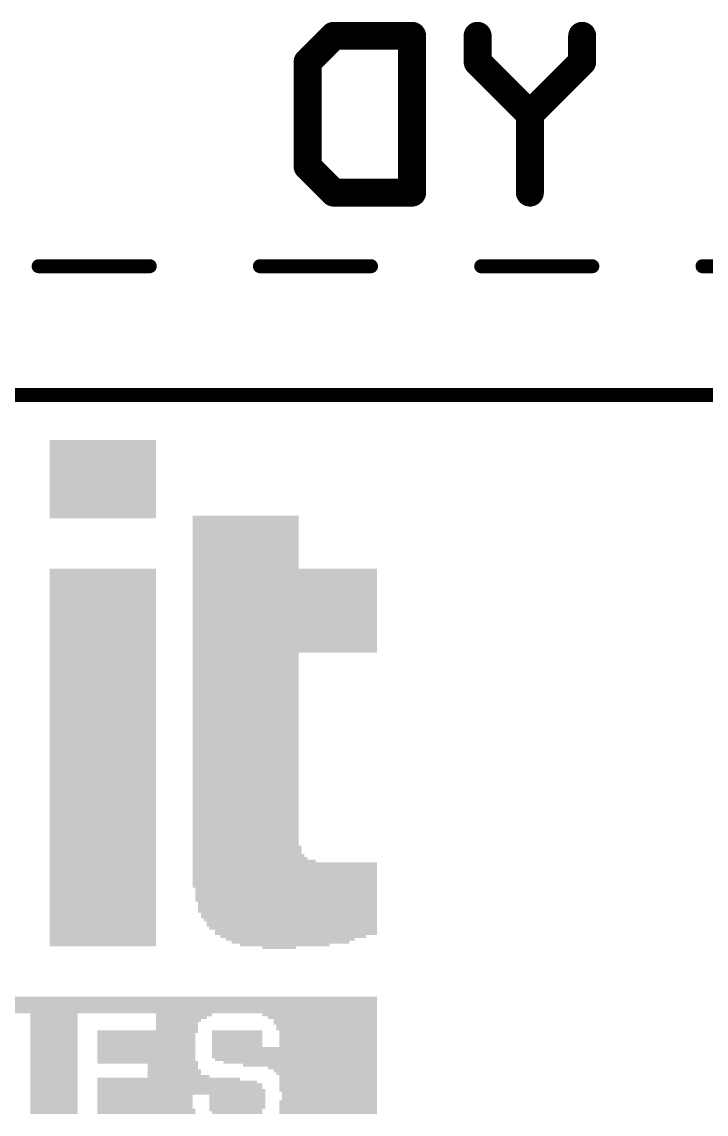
# Model space of a CAD drawing. Extents: x -0.1 to 56.3, y -0.6 to 85.1.
# Drawn here: x 27.44 to 33.66, y 9.13 to 19.05 of the extents above; entities that cross this region are included whole.
import ezdxf

# ---------------------------------------------------------------- set-up
doc = ezdxf.new("R2010")
doc.units = 0
doc.layers.add('21', color=40, linetype='CONTINUOUS')
doc.layers.add('52', color=253, linetype='CONTINUOUS')

# ---------------------------------------------------------------- blocks, each defined once
blk = doc.blocks.new('RECT')
blk.add_solid([(-0.5, -0.5), (0.5, -0.5), (-0.5, 0.5), (0.5, 0.5)])

msp = doc.modelspace()

# ---------------------------------------------------------------- linework, layer by layer
at = {"layer": '52'}
for points, const_width in [([(30.0389, 18.6871), (30.2762, 18.9244)], 0.254), ([(30.2762, 18.9244), (30.988, 18.9244)], 0.254), ([(30.988, 18.9244), (30.988, 17.5008)], 0.254), ([(31.5825, 18.6871), (31.5825, 18.9244)], 0.254), ([(32.5316, 18.9244), (32.5316, 18.6871)], 0.254), ([(30.0389, 17.7381), (30.0389, 18.6871)], 0.254), ([(32.0571, 18.2126), (31.5825, 18.6871)], 0.254), ([(32.5316, 18.6871), (32.0571, 18.2126)], 0.254), ([(32.0571, 18.2126), (32.0571, 17.5008)], 0.254), ([(30.2762, 17.5008), (30.0389, 17.7381)], 0.254), ([(30.988, 17.5008), (30.2762, 17.5008)], 0.254), ([(27.5968, 16.832), (28.6059, 16.832)], 0.127), ([(29.6059, 16.832), (30.615, 16.832)], 0.127), ([(31.615, 16.832), (32.6241, 16.832)], 0.127), ([(33.6241, 16.832), (34.6332, 16.832)], 0.127), ([(8.515, 15.662), (53.715, 15.662)], 0.127)]:
    msp.add_lwpolyline(points, dxfattribs=dict(at, const_width=const_width))
for points, const_width in [([(30.2762, 18.9879, 1), (30.2762, 18.8609)], 0.127), ([(30.3211, 18.8795, 1), (30.2313, 18.9693)], 0.127), ([(31.0515, 18.9244, 1), (30.9245, 18.9244)], 0.127), ([(30.988, 18.8609, 1), (30.988, 18.9879)], 0.127), ([(31.646, 18.9244, 1), (31.519, 18.9244)], 0.127), ([(32.5951, 18.9244, 1), (32.4681, 18.9244)], 0.127), ([(30.1024, 18.6871, 1), (29.9754, 18.6871)], 0.127), ([(29.994, 18.732, 1), (30.0838, 18.6422)], 0.127), ([(31.6274, 18.732, 1), (31.5376, 18.6422)], 0.127), ([(31.519, 18.6871, 1), (31.646, 18.6871)], 0.127), ([(32.4681, 18.6871, 1), (32.5951, 18.6871)], 0.127), ([(32.5765, 18.6422, 1), (32.4867, 18.732)], 0.127), ([(32.1206, 18.2126, 1), (31.9936, 18.2126)], 0.127), ([(32.0122, 18.2575, 1), (32.102, 18.1677)], 0.127), ([(32.0122, 18.1677, 1), (32.102, 18.2575)], 0.127), ([(30.0838, 17.783, 1), (29.994, 17.6932)], 0.127), ([(29.9754, 17.7381, 1), (30.1024, 17.7381)], 0.127), ([(30.2762, 17.5643, 1), (30.2762, 17.4373)], 0.127), ([(30.2313, 17.4559, 1), (30.3211, 17.5457)], 0.127), ([(30.9245, 17.5008, 1), (31.0515, 17.5008)], 0.127), ([(30.988, 17.4373, 1), (30.988, 17.5643)], 0.127), ([(31.9936, 17.5008, 1), (32.1206, 17.5008)], 0.127), ([(27.5968, 16.8637, 1), (27.5968, 16.8003)], 0.0635), ([(28.6059, 16.8003, 1), (28.6059, 16.8637)], 0.0635), ([(29.6059, 16.8637, 1), (29.6059, 16.8003)], 0.0635), ([(30.615, 16.8003, 1), (30.615, 16.8637)], 0.0635), ([(31.615, 16.8637, 1), (31.615, 16.8003)], 0.0635), ([(32.6241, 16.8003, 1), (32.6241, 16.8637)], 0.0635), ([(33.6241, 16.8637, 1), (33.6241, 16.8003)], 0.0635)]:
    msp.add_lwpolyline(points, format="xyb", dxfattribs=dict(at, const_width=const_width))

# ---------------------------------------------------------------- block references
at = {"layer": '21', "yscale": 0.0254}
for p, xscale in [((28.1813, 15.24), 0.9652), ((28.1813, 15.2146), 0.9652), ((28.1813, 15.1892), 0.9652), ((28.1813, 15.1638), 0.9652), ((28.1813, 15.1384), 0.9652), ((28.1813, 15.113), 0.9652), ((28.1813, 15.0876), 0.9652), ((28.1813, 15.0622), 0.9652), ((28.1813, 15.0368), 0.9652), ((28.1813, 15.0114), 0.9652), ((28.1813, 14.986), 0.9652), ((28.1813, 14.9606), 0.9652), ((28.1813, 14.9352), 0.9652), ((28.1813, 14.9098), 0.9652), ((28.1813, 14.8844), 0.9652), ((28.1813, 14.859), 0.9652), ((28.1813, 14.8336), 0.9652), ((28.1813, 14.8082), 0.9652), ((28.1813, 14.7828), 0.9652), ((28.1813, 14.7574), 0.9652), ((28.1813, 14.732), 0.9652), ((28.1813, 14.7066), 0.9652), ((28.1813, 14.6812), 0.9652), ((28.1813, 14.6558), 0.9652), ((28.1813, 14.6304), 0.9652), ((28.1813, 14.605), 0.9652), ((28.1813, 14.5796), 0.9652), ((28.1813, 14.5542), 0.9652), ((29.4767, 14.5542), 0.9652), ((29.4767, 14.5288), 0.9652), ((29.4767, 14.5034), 0.9652), ((29.4767, 14.478), 0.9652), ((29.4767, 14.4526), 0.9652), ((29.4767, 14.4272), 0.9652), ((29.4767, 14.4018), 0.9652), ((29.4767, 14.3764), 0.9652), ((29.4767, 14.351), 0.9652), ((29.4767, 14.3256), 0.9652), ((29.4767, 14.3002), 0.9652), ((29.4767, 14.2748), 0.9652), ((29.4767, 14.2494), 0.9652), ((29.4767, 14.224), 0.9652), ((29.4767, 14.1986), 0.9652), ((29.4767, 14.1732), 0.9652), ((29.4767, 14.1478), 0.9652), ((29.4767, 14.1224), 0.9652), ((29.4767, 14.097), 0.9652), ((28.1813, 14.0716), 0.9652), ((28.1813, 14.0462), 0.9652), ((28.1813, 14.0208), 0.9652), ((28.1813, 13.9954), 0.9652), ((29.8323, 14.0716), 1.6764), ((29.8323, 14.0462), 1.6764), ((29.8323, 14.0208), 1.6764), ((29.8323, 13.9954), 1.6764), ((28.1813, 13.97), 0.9652), ((28.1813, 13.9446), 0.9652), ((28.1813, 13.9192), 0.9652), ((28.1813, 13.8938), 0.9652), ((29.8323, 13.97), 1.6764), ((29.8323, 13.9446), 1.6764), ((29.8323, 13.9192), 1.6764), ((29.8323, 13.8938), 1.6764), ((28.1813, 13.8684), 0.9652), ((28.1813, 13.843), 0.9652), ((28.1813, 13.8176), 0.9652), ((28.1813, 13.7922), 0.9652), ((29.8323, 13.8684), 1.6764), ((29.8323, 13.843), 1.6764), ((29.8323, 13.8176), 1.6764), ((29.8323, 13.7922), 1.6764), ((28.1813, 13.7668), 0.9652), ((28.1813, 13.7414), 0.9652), ((28.1813, 13.716), 0.9652), ((28.1813, 13.6906), 0.9652), ((29.8323, 13.7668), 1.6764), ((29.8323, 13.7414), 1.6764), ((29.8323, 13.716), 1.6764), ((29.8323, 13.6906), 1.6764), ((28.1813, 13.6652), 0.9652), ((28.1813, 13.6398), 0.9652), ((28.1813, 13.6144), 0.9652), ((28.1813, 13.589), 0.9652), ((29.8323, 13.6652), 1.6764), ((29.8323, 13.6398), 1.6764), ((29.8323, 13.6144), 1.6764), ((29.8323, 13.589), 1.6764), ((28.1813, 13.5636), 0.9652), ((28.1813, 13.5382), 0.9652), ((28.1813, 13.5128), 0.9652), ((28.1813, 13.4874), 0.9652), ((29.8323, 13.5636), 1.6764), ((29.8323, 13.5382), 1.6764), ((29.8323, 13.5128), 1.6764), ((29.8323, 13.4874), 1.6764), ((28.1813, 13.462), 0.9652), ((28.1813, 13.4366), 0.9652), ((28.1813, 13.4112), 0.9652), ((28.1813, 13.3858), 0.9652), ((29.8323, 13.462), 1.6764), ((29.8323, 13.4366), 1.6764), ((29.8323, 13.4112), 1.6764), ((29.8323, 13.3858), 1.6764), ((28.1813, 13.3604), 0.9652), ((28.1813, 13.335), 0.9652), ((28.1813, 13.3096), 0.9652), ((28.1813, 13.2842), 0.9652), ((29.8323, 13.3604), 1.6764), ((29.8323, 13.335), 1.6764), ((29.4767, 13.3096), 0.9652), ((29.4767, 13.2842), 0.9652), ((28.1813, 13.2588), 0.9652), ((28.1813, 13.2334), 0.9652), ((28.1813, 13.208), 0.9652), ((28.1813, 13.1826), 0.9652), ((29.4767, 13.2588), 0.9652), ((29.4767, 13.2334), 0.9652), ((29.4767, 13.208), 0.9652), ((29.4767, 13.1826), 0.9652), ((28.1813, 13.1572), 0.9652), ((28.1813, 13.1318), 0.9652), ((28.1813, 13.1064), 0.9652), ((29.4767, 13.1572), 0.9652), ((29.4767, 13.1318), 0.9652), ((29.4767, 13.1064), 0.9652), ((28.1813, 13.081), 0.9652), ((28.1813, 13.0556), 0.9652), ((28.1813, 13.0302), 0.9652), ((28.1813, 13.0048), 0.9652), ((29.4767, 13.081), 0.9652), ((29.4767, 13.0556), 0.9652), ((29.4767, 13.0302), 0.9652), ((29.4767, 13.0048), 0.9652), ((28.1813, 12.9794), 0.9652), ((28.1813, 12.954), 0.9652), ((28.1813, 12.9286), 0.9652), ((28.1813, 12.9032), 0.9652), ((29.4767, 12.9794), 0.9652), ((29.4767, 12.954), 0.9652), ((29.4767, 12.9286), 0.9652), ((29.4767, 12.9032), 0.9652), ((28.1813, 12.8778), 0.9652), ((28.1813, 12.8524), 0.9652), ((28.1813, 12.827), 0.9652), ((28.1813, 12.8016), 0.9652), ((29.4767, 12.8778), 0.9652), ((29.4767, 12.8524), 0.9652), ((29.4767, 12.827), 0.9652), ((29.4767, 12.8016), 0.9652), ((28.1813, 12.7762), 0.9652), ((28.1813, 12.7508), 0.9652), ((28.1813, 12.7254), 0.9652), ((28.1813, 12.7), 0.9652), ((29.4767, 12.7762), 0.9652), ((29.4767, 12.7508), 0.9652), ((29.4767, 12.7254), 0.9652), ((29.4767, 12.7), 0.9652), ((28.1813, 12.6746), 0.9652), ((28.1813, 12.6492), 0.9652), ((28.1813, 12.6238), 0.9652), ((28.1813, 12.5984), 0.9652), ((29.4767, 12.6746), 0.9652), ((29.4767, 12.6492), 0.9652), ((29.4767, 12.6238), 0.9652), ((29.4767, 12.5984), 0.9652), ((28.1813, 12.573), 0.9652), ((28.1813, 12.5476), 0.9652), ((28.1813, 12.5222), 0.9652), ((28.1813, 12.4968), 0.9652), ((29.4767, 12.573), 0.9652), ((29.4767, 12.5476), 0.9652), ((29.4767, 12.5222), 0.9652), ((29.4767, 12.4968), 0.9652), ((28.1813, 12.4714), 0.9652), ((28.1813, 12.446), 0.9652), ((28.1813, 12.4206), 0.9652), ((28.1813, 12.3952), 0.9652), ((29.4767, 12.4714), 0.9652), ((29.4767, 12.446), 0.9652), ((29.4767, 12.4206), 0.9652), ((29.4767, 12.3952), 0.9652), ((28.1813, 12.3698), 0.9652), ((28.1813, 12.3444), 0.9652), ((28.1813, 12.319), 0.9652), ((28.1813, 12.2936), 0.9652), ((29.4767, 12.3698), 0.9652), ((29.4767, 12.3444), 0.9652), ((29.4767, 12.319), 0.9652), ((29.4767, 12.2936), 0.9652), ((28.1813, 12.2682), 0.9652), ((28.1813, 12.2428), 0.9652), ((28.1813, 12.2174), 0.9652), ((28.1813, 12.192), 0.9652), ((29.4767, 12.2682), 0.9652), ((29.4767, 12.2428), 0.9652), ((29.4767, 12.2174), 0.9652), ((29.4767, 12.192), 0.9652), ((28.1813, 12.1666), 0.9652), ((28.1813, 12.1412), 0.9652), ((28.1813, 12.1158), 0.9652), ((28.1813, 12.0904), 0.9652), ((29.4767, 12.1666), 0.9652), ((29.4767, 12.1412), 0.9652), ((29.4767, 12.1158), 0.9652), ((29.4767, 12.0904), 0.9652), ((28.1813, 12.065), 0.9652), ((28.1813, 12.0396), 0.9652), ((28.1813, 12.0142), 0.9652), ((29.4767, 12.065), 0.9652), ((29.4767, 12.0396), 0.9652), ((29.4767, 12.0142), 0.9652), ((28.1813, 11.9888), 0.9652), ((28.1813, 11.9634), 0.9652), ((28.1813, 11.938), 0.9652), ((28.1813, 11.9126), 0.9652), ((29.4767, 11.9888), 0.9652), ((29.4767, 11.9634), 0.9652), ((29.4767, 11.938), 0.9652), ((29.4767, 11.9126), 0.9652), ((28.1813, 11.8872), 0.9652), ((28.1813, 11.8618), 0.9652), ((28.1813, 11.8364), 0.9652), ((28.1813, 11.811), 0.9652), ((29.4767, 11.8872), 0.9652), ((29.4767, 11.8618), 0.9652), ((29.4767, 11.8364), 0.9652), ((29.4767, 11.811), 0.9652), ((28.1813, 11.7856), 0.9652), ((28.1813, 11.7602), 0.9652), ((28.1813, 11.7348), 0.9652), ((28.1813, 11.7094), 0.9652), ((29.4767, 11.7856), 0.9652), ((29.4767, 11.7602), 0.9652), ((29.4767, 11.7348), 0.9652), ((29.4767, 11.7094), 0.9652), ((28.1813, 11.684), 0.9652), ((28.1813, 11.6586), 0.9652), ((28.1813, 11.6332), 0.9652), ((28.1813, 11.6078), 0.9652), ((29.4767, 11.684), 0.9652), ((29.4767, 11.6586), 0.9652), ((29.4767, 11.6332), 0.9652), ((29.4767, 11.6078), 0.9652), ((28.1813, 11.5824), 0.9652), ((28.1813, 11.557), 0.9652), ((28.1813, 11.5316), 0.9652), ((28.1813, 11.5062), 0.9652), ((29.4767, 11.5824), 0.9652), ((29.4894, 11.557), 0.9906), ((29.4894, 11.5316), 0.9906), ((29.4894, 11.5062), 0.9906), ((28.1813, 11.4808), 0.9652), ((28.1813, 11.4554), 0.9652), ((28.1813, 11.43), 0.9652), ((28.1813, 11.4046), 0.9652), ((29.5021, 11.4808), 1.016), ((29.5148, 11.4554), 1.0414), ((29.5529, 11.43), 1.1176), ((29.8323, 11.4046), 1.6764), ((28.1813, 11.3792), 0.9652), ((28.1813, 11.3538), 0.9652), ((28.1813, 11.3284), 0.9652), ((28.1813, 11.303), 0.9652), ((29.8323, 11.3792), 1.6764), ((29.8323, 11.3538), 1.6764), ((29.8323, 11.3284), 1.6764), ((29.8323, 11.303), 1.6764), ((28.1813, 11.2776), 0.9652), ((28.1813, 11.2522), 0.9652), ((28.1813, 11.2268), 0.9652), ((28.1813, 11.2014), 0.9652), ((29.8323, 11.2776), 1.6764), ((29.8323, 11.2522), 1.6764), ((29.8323, 11.2268), 1.6764), ((29.8323, 11.2014), 1.6764), ((28.1813, 11.176), 0.9652), ((28.1813, 11.1506), 0.9652), ((28.1813, 11.1252), 0.9652), ((28.1813, 11.0998), 0.9652), ((29.845, 11.176), 1.651), ((29.845, 11.1506), 1.651), ((29.845, 11.1252), 1.651), ((29.845, 11.0998), 1.651), ((28.1813, 11.0744), 0.9652), ((28.1813, 11.049), 0.9652), ((28.1813, 11.0236), 0.9652), ((29.845, 11.0744), 1.651), ((29.8577, 11.049), 1.6256), ((29.8577, 11.0236), 1.6256), ((28.1813, 10.9982), 0.9652), ((28.1813, 10.9728), 0.9652), ((28.1813, 10.9474), 0.9652), ((28.1813, 10.922), 0.9652), ((29.8577, 10.9982), 1.6256), ((29.8577, 10.9728), 1.6256), ((29.8704, 10.9474), 1.6002), ((29.8704, 10.922), 1.6002), ((28.1813, 10.8966), 0.9652), ((28.1813, 10.8712), 0.9652), ((28.1813, 10.8458), 0.9652), ((28.1813, 10.8204), 0.9652), ((29.8831, 10.8966), 1.5748), ((29.8958, 10.8712), 1.5494), ((29.8958, 10.8458), 1.5494), ((29.9085, 10.8204), 1.524), ((28.1813, 10.795), 0.9652), ((28.1813, 10.7696), 0.9652), ((28.1813, 10.7442), 0.9652), ((28.1813, 10.7188), 0.9652), ((29.9339, 10.795), 1.4732), ((29.9339, 10.7696), 1.4732), ((29.9085, 10.7442), 1.3208), ((29.8831, 10.7188), 1.1684), ((28.1813, 10.6934), 0.9652), ((28.1813, 10.668), 0.9652), ((29.8831, 10.6934), 1.0668), ((29.8323, 10.668), 0.8128), ((29.7815, 10.6426), 0.3048), ((20.066, 10.1854), 21.209), ((20.066, 10.16), 21.209), ((20.066, 10.1346), 21.209), ((20.066, 10.1092), 21.209), ((20.066, 10.0838), 21.209), ((20.066, 10.0584), 21.209), ((27.7368, 10.033), 0.4318), ((27.7368, 10.0076), 0.4318), ((28.9179, 10.033), 0.508), ((28.8925, 10.0076), 0.4572), ((30.1498, 10.033), 1.0414), ((30.1752, 10.0076), 0.9906), ((27.7368, 9.9822), 0.4318), ((27.7368, 9.9568), 0.4318), ((27.7368, 9.9314), 0.4318), ((28.8671, 9.9822), 0.4064), ((28.8544, 9.9568), 0.381), ((28.8544, 9.9314), 0.381), ((30.2006, 9.9822), 0.9398), ((30.2006, 9.9568), 0.9398), ((30.2133, 9.9314), 0.9144), ((27.7368, 9.906), 0.4318), ((27.7368, 9.8806), 0.4318), ((27.7368, 9.8552), 0.4318), ((27.7368, 9.8298), 0.4318), ((28.5877, 9.8806), 0.9144), ((28.575, 9.8552), 0.889), ((28.575, 9.8298), 0.889), ((28.8544, 9.906), 0.381), ((29.4005, 9.8806), 0.4572), ((29.4005, 9.8552), 0.4572), ((29.4005, 9.8298), 0.4572), ((30.2133, 9.906), 0.9144), ((30.226, 9.8806), 0.889), ((30.226, 9.8552), 0.889), ((30.226, 9.8298), 0.889), ((27.7368, 9.8044), 0.4318), ((27.7368, 9.779), 0.4318), ((27.7368, 9.7536), 0.4318), ((27.7368, 9.7282), 0.4318), ((28.575, 9.8044), 0.889), ((28.575, 9.779), 0.889), ((28.575, 9.7536), 0.889), ((28.575, 9.7282), 0.889), ((29.4005, 9.8044), 0.4572), ((29.4005, 9.779), 0.4572), ((29.4005, 9.7536), 0.4572), ((29.9212, 9.7282), 1.4986), ((30.226, 9.8044), 0.889), ((30.226, 9.779), 0.889), ((30.226, 9.7536), 0.889), ((27.7368, 9.7028), 0.4318), ((27.7368, 9.6774), 0.4318), ((27.7368, 9.652), 0.4318), ((27.7368, 9.6266), 0.4318), ((28.575, 9.7028), 0.889), ((28.575, 9.6774), 0.889), ((28.575, 9.652), 0.889), ((28.575, 9.6266), 0.889), ((29.9212, 9.7028), 1.4986), ((29.9212, 9.6774), 1.4986), ((29.9212, 9.652), 1.4986), ((29.9339, 9.6266), 1.4732), ((27.7368, 9.6012), 0.4318), ((27.7368, 9.5758), 0.4318), ((27.7368, 9.5504), 0.4318), ((27.7368, 9.525), 0.4318), ((28.5877, 9.6012), 0.9144), ((28.8163, 9.5758), 0.4572), ((28.8163, 9.5504), 0.4572), ((28.829, 9.525), 0.4826), ((29.972, 9.6012), 1.397), ((30.0609, 9.5758), 1.2192), ((30.1752, 9.5504), 0.9906), ((30.2006, 9.525), 0.9398), ((27.7368, 9.4996), 0.4318), ((27.7368, 9.4742), 0.4318), ((27.7368, 9.4488), 0.4318), ((27.7368, 9.4234), 0.4318), ((28.7782, 9.4488), 1.2954), ((28.8544, 9.4234), 1.4478), ((28.829, 9.4996), 0.4826), ((28.8671, 9.4742), 0.5588), ((30.2133, 9.4996), 0.9144), ((30.226, 9.4742), 0.889), ((30.226, 9.4488), 0.889), ((30.226, 9.4234), 0.889), ((27.7368, 9.398), 0.4318), ((27.7368, 9.3726), 0.4318), ((27.7368, 9.3472), 0.4318), ((27.7368, 9.3218), 0.4318), ((28.8798, 9.398), 1.4986), ((28.8798, 9.3726), 1.4986), ((28.8925, 9.3472), 1.524), ((28.8925, 9.3218), 1.524), ((30.226, 9.398), 0.889), ((30.226, 9.3726), 0.889), ((30.226, 9.3472), 0.889), ((30.2387, 9.3218), 0.8636), ((27.7368, 9.2964), 0.4318), ((27.7368, 9.271), 0.4318), ((27.7368, 9.2456), 0.4318), ((27.7368, 9.2202), 0.4318), ((28.5623, 9.2964), 0.8636), ((28.5623, 9.271), 0.8636), ((28.5623, 9.2456), 0.8636), ((28.5623, 9.2202), 0.8636), ((29.4005, 9.2964), 0.508), ((29.4005, 9.271), 0.508), ((29.4005, 9.2456), 0.508), ((29.4005, 9.2202), 0.508), ((30.226, 9.2456), 0.889), ((30.226, 9.2202), 0.889), ((30.2387, 9.2964), 0.8636), ((30.2387, 9.271), 0.8636), ((27.7368, 9.1948), 0.4318), ((27.7368, 9.1694), 0.4318), ((27.7368, 9.144), 0.4318), ((28.5623, 9.1948), 0.8636), ((28.575, 9.1694), 0.889), ((28.575, 9.144), 0.889), ((29.4005, 9.1948), 0.508), ((29.3878, 9.1694), 0.4826), ((29.4005, 9.144), 0.4572), ((30.226, 9.1948), 0.889), ((30.226, 9.1694), 0.889), ((30.226, 9.144), 0.889)]:
    msp.add_blockref('RECT', p, dxfattribs=dict(at, xscale=xscale))

doc.saveas('drawing.dxf')
